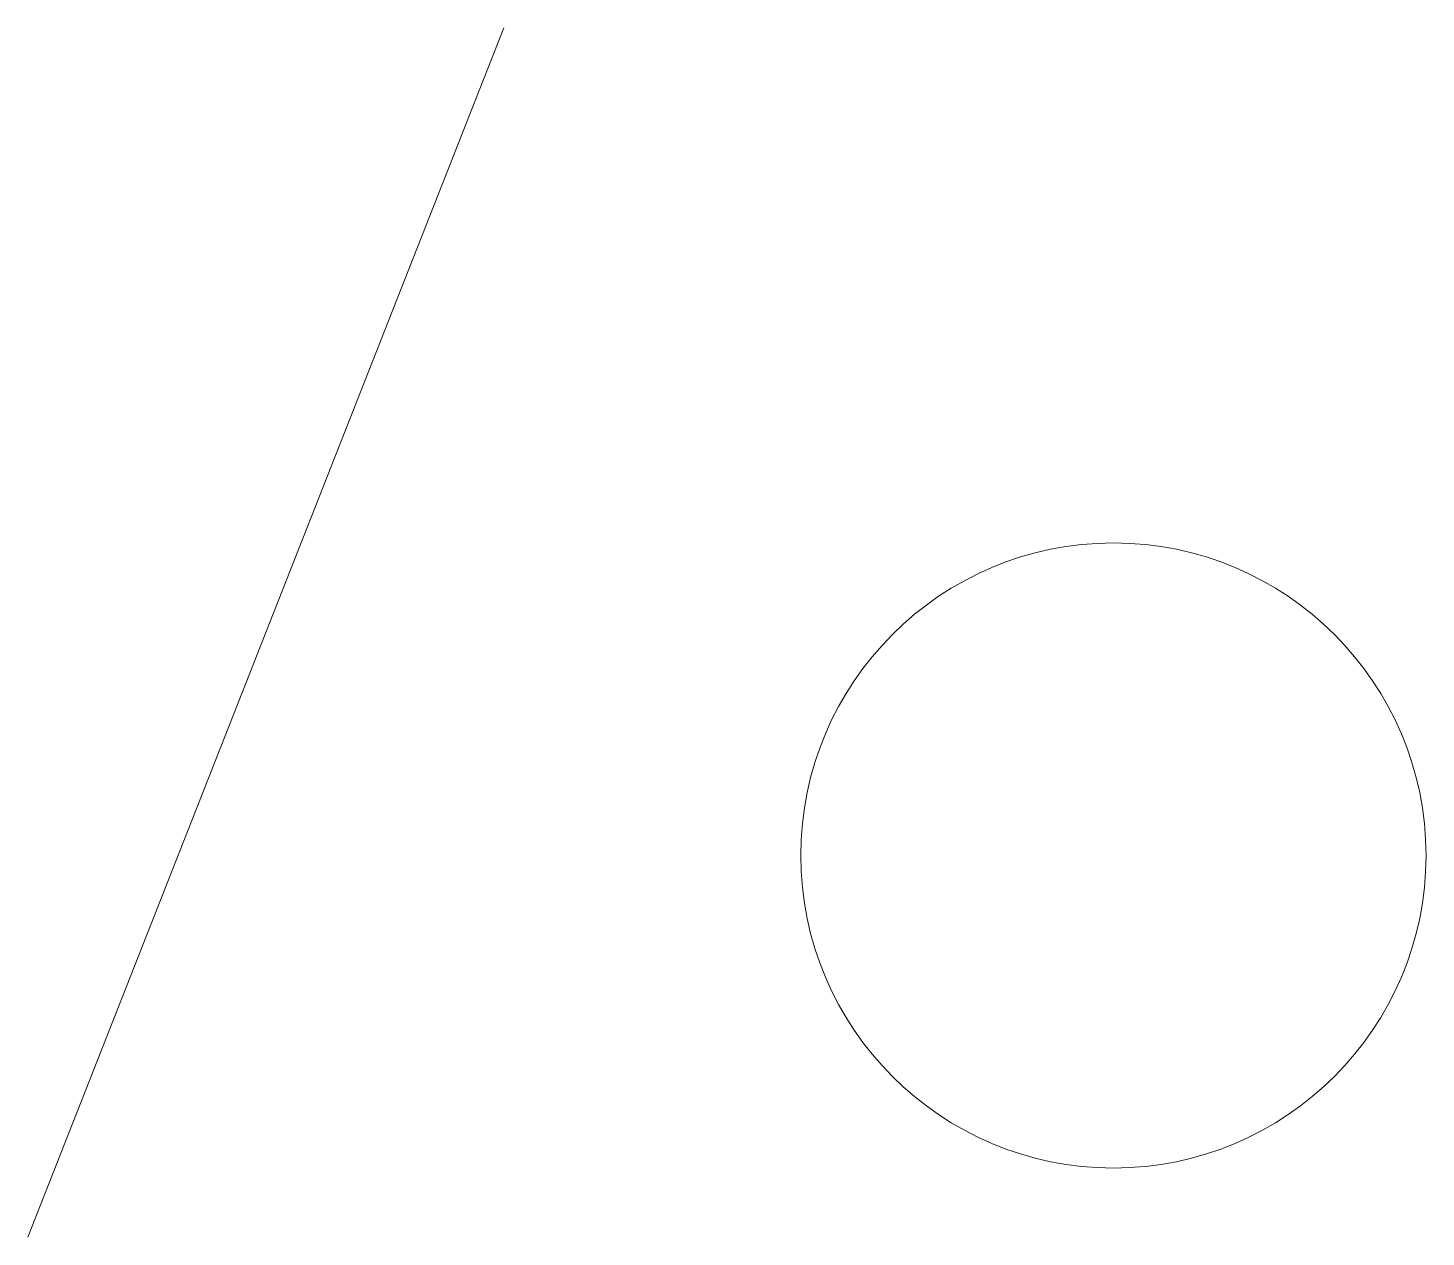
# Model space of a CAD drawing. Header units: millimetres. Extents: x 24 to 94.5, y 83 to 144.
import ezdxf

# ---------------------------------------------------------------- set-up
doc = ezdxf.new("R2010")
doc.units = ezdxf.units.MM
doc.layers.get('0').update_dxf_attribs({"linetype": 'CONTINUOUS', "lineweight": 0})
doc.layers.add('Gruen', color=3, linetype='CONTINUOUS', lineweight=0)

msp = doc.modelspace()

# ---------------------------------------------------------------- linework, layer by layer
at = {"color": 5}
msp.add_line((24, 83), (48, 144), dxfattribs=at)
at = {"layer": 'Gruen'}
msp.add_circle((78.75, 102.25), 15.768, dxfattribs=at)

doc.saveas('drawing.dxf')
